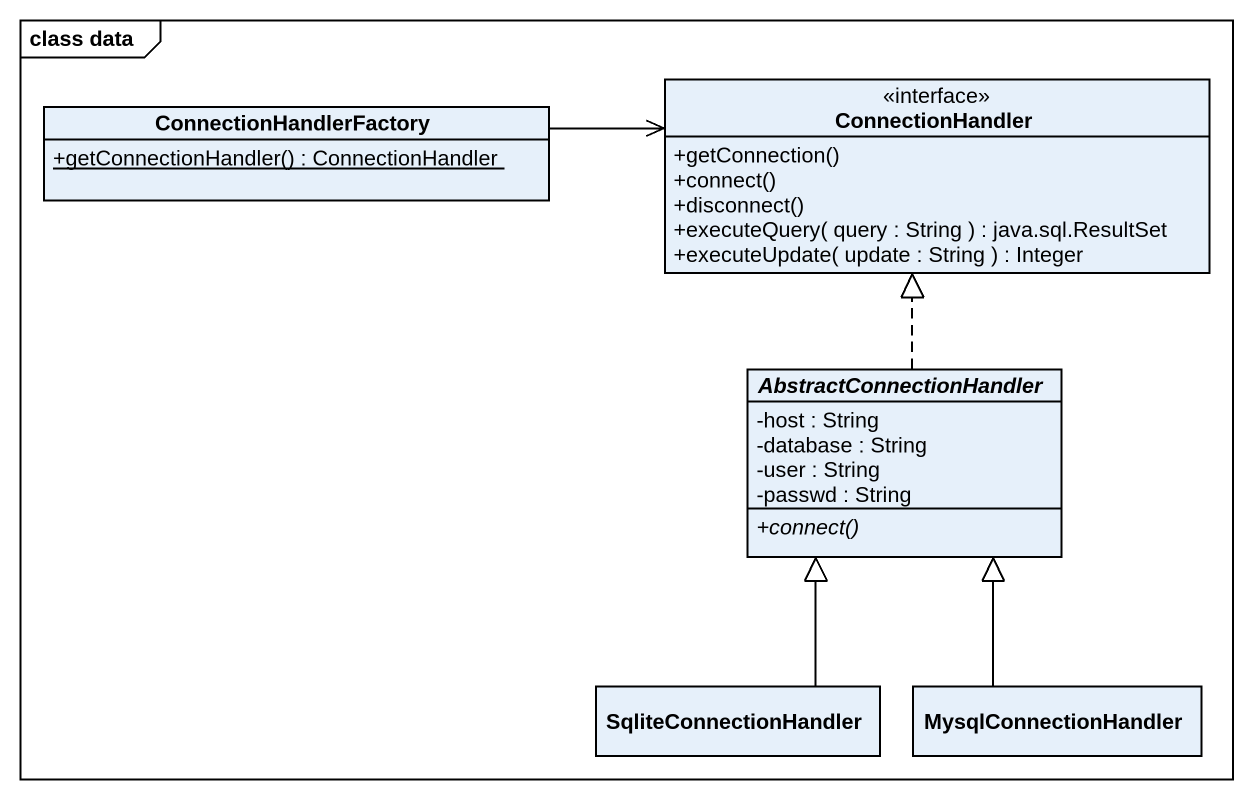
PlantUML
@startuml
mainframe class data
hide circle
hide empty members
skinparam classAttributeIconSize 0
class ConnectionHandlerFactory {
  {static} +getConnectionHandler() : ConnectionHandler
}
interface ConnectionHandler {
  +getConnection()
  +connect()
  +disconnect()
  +executeQuery( query : String ) : java.sql.ResultSet
  +executeUpdate( update : String ) : Integer
}
abstract class AbstractConnectionHandler {
  -host : String
  -database : String
  -user : String
  -passwd : String
  {abstract} +connect()
}
class SqliteConnectionHandler
class MysqlConnectionHandler
ConnectionHandlerFactory -right-> ConnectionHandler
AbstractConnectionHandler .up.|> ConnectionHandler
SqliteConnectionHandler -up-|> AbstractConnectionHandler
MysqlConnectionHandler -up-|> AbstractConnectionHandler
@enduml
